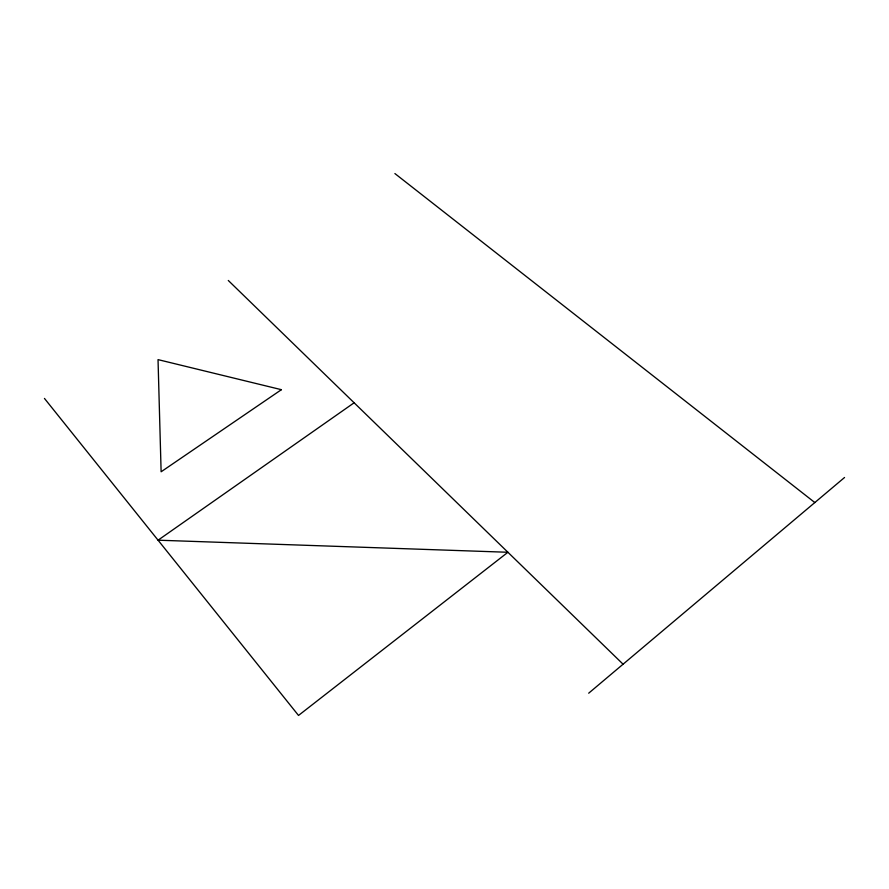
<?xml version="1.0" encoding="UTF-8"?>
<svg xmlns="http://www.w3.org/2000/svg" width="889" height="889" viewBox="0 0 889 889"><rect width="100%" height="100%" fill="white"/><g stroke="black" fill="none" stroke-linecap="round" stroke-linejoin="round"><path stroke-width="1.33" d="M588.685 693.198L844.55 477.493M354.122 402.784L158.064 540.19L507.919 552.269L298.515 715.445L44.45 398.428M394.894 173.555L814.824 502.552M228.284 280.468L623.078 664.205M281.402 389.682L161.12 471.781L158.031 359.623L281.402 389.682"/></g></svg>
